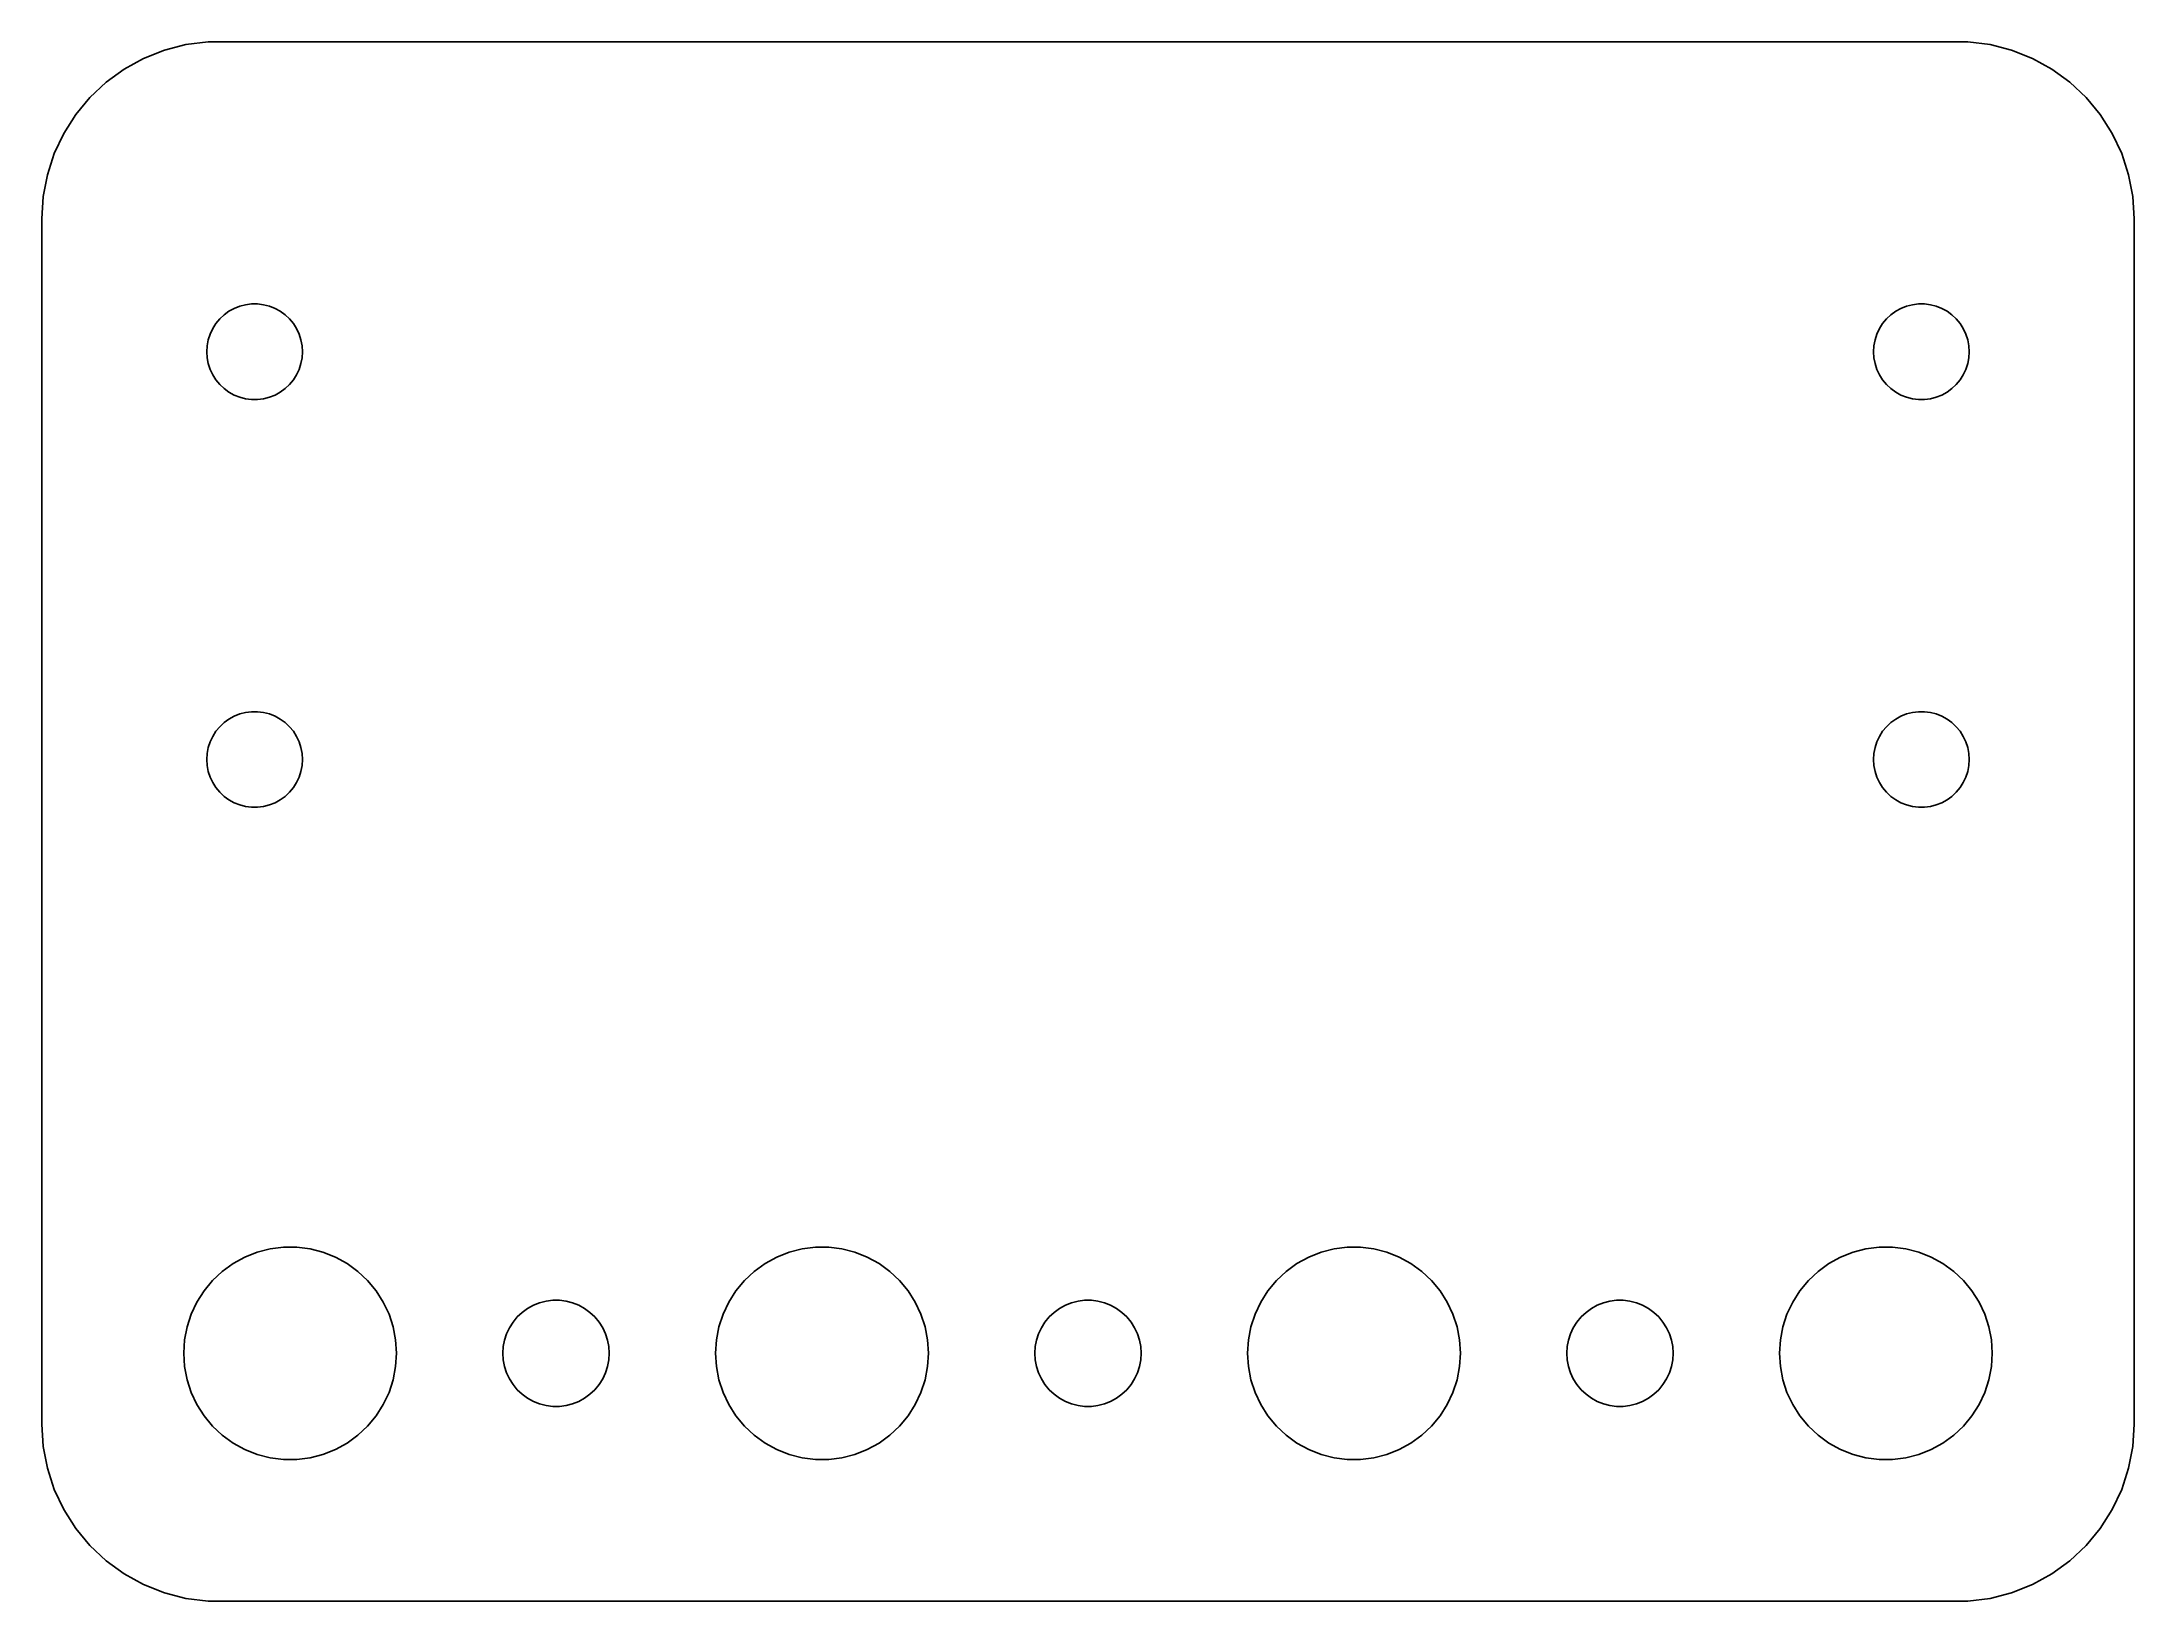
# Model space of a CAD drawing. Header units: metres. Extents: x -29.5 to 29.5, y -22 to 22.
import ezdxf

# ---------------------------------------------------------------- set-up
doc = ezdxf.new("R2010")
doc.units = ezdxf.units.M

msp = doc.modelspace()

# ---------------------------------------------------------------- linework, layer by layer
for p, q in [((-25.4369, 21.9114), (-26.0451, 21.7553)), ((-24.8139, 21.9901), (-25.4369, 21.9114)), ((24.8139, 21.9901), (-24.8139, 21.9901)), ((25.4369, 21.9114), (24.8139, 21.9901)), ((26.0451, 21.7553), (25.4369, 21.9114)), ((-26.6289, 21.5241), (-27.1791, 21.2216)), ((-26.0451, 21.7553), (-26.6289, 21.5241)), ((26.6289, 21.5241), (26.0451, 21.7553)), ((27.1791, 21.2216), (26.6289, 21.5241)), ((-27.6871, 20.8526), (-28.1448, 20.4227)), ((-27.1791, 21.2216), (-27.6871, 20.8526)), ((27.6871, 20.8526), (27.1791, 21.2216)), ((28.1448, 20.4227), (27.6871, 20.8526)), ((-28.1448, 20.4227), (-28.5451, 19.9389)), ((28.5451, 19.9389), (28.1448, 20.4227)), ((-28.5451, 19.9389), (-28.8815, 19.4088)), ((28.8815, 19.4088), (28.5451, 19.9389)), ((-28.8815, 19.4088), (-29.1489, 18.8406)), ((29.1489, 18.8406), (28.8815, 19.4088)), ((-29.1489, 18.8406), (-29.3429, 18.2434)), ((29.3429, 18.2434), (29.1489, 18.8406)), ((-29.3429, 18.2434), (-29.4606, 17.6267)), ((29.4606, 17.6267), (29.3429, 18.2434)), ((-29.4606, 17.6267), (-29.5, 17)), ((29.5, 17), (29.4606, 17.6267)), ((-29.5, 17), (-29.5, -17)), ((29.5, -17), (29.5, 17)), ((-24.5922, 14.0435), (-24.4841, 14.1741)), ((-24.4841, 14.1741), (-24.3605, 14.2902)), ((-24.3605, 14.2902), (-24.2234, 14.3898)), ((-24.2234, 14.3898), (-24.0748, 14.4715)), ((-24.0748, 14.4715), (-23.9172, 14.5339)), ((-23.9172, 14.5339), (-23.753, 14.5761)), ((-23.753, 14.5761), (-23.5848, 14.5973)), ((-23.5848, 14.5973), (-23.4152, 14.5973)), ((-23.4152, 14.5973), (-23.247, 14.5761)), ((-23.247, 14.5761), (-23.0828, 14.5339)), ((-23.0828, 14.5339), (-22.9252, 14.4715)), ((-22.9252, 14.4715), (-22.7766, 14.3898)), ((-22.7766, 14.3898), (-22.6395, 14.2902)), ((-22.6395, 14.2902), (-22.5159, 14.1741)), ((-22.5159, 14.1741), (-22.4078, 14.0435)), ((22.4078, 14.0435), (22.5159, 14.1741)), ((22.5159, 14.1741), (22.6395, 14.2902)), ((22.6395, 14.2902), (22.7766, 14.3898)), ((22.7766, 14.3898), (22.9252, 14.4715)), ((22.9252, 14.4715), (23.0828, 14.5339)), ((23.0828, 14.5339), (23.247, 14.5761)), ((23.247, 14.5761), (23.4152, 14.5973)), ((23.4152, 14.5973), (23.5848, 14.5973)), ((23.5848, 14.5973), (23.753, 14.5761)), ((23.753, 14.5761), (23.9172, 14.5339)), ((23.9172, 14.5339), (24.0748, 14.4715)), ((24.0748, 14.4715), (24.2234, 14.3898)), ((24.2234, 14.3898), (24.3605, 14.2902)), ((24.3605, 14.2902), (24.4841, 14.1741)), ((24.4841, 14.1741), (24.5922, 14.0435)), ((-24.8394, 13.4192), (-24.8076, 13.5857)), ((-24.8076, 13.5857), (-24.7552, 13.747)), ((-24.7552, 13.747), (-24.683, 13.9004)), ((-24.683, 13.9004), (-24.5922, 14.0435)), ((-22.4078, 14.0435), (-22.317, 13.9004)), ((-22.317, 13.9004), (-22.2448, 13.747)), ((-22.2448, 13.747), (-22.1924, 13.5857)), ((-22.1924, 13.5857), (-22.1606, 13.4192)), ((22.1606, 13.4192), (22.1924, 13.5857)), ((22.1924, 13.5857), (22.2448, 13.747)), ((22.2448, 13.747), (22.317, 13.9004)), ((22.317, 13.9004), (22.4078, 14.0435)), ((24.5922, 14.0435), (24.683, 13.9004)), ((24.683, 13.9004), (24.7552, 13.747)), ((24.7552, 13.747), (24.8076, 13.5857)), ((24.8076, 13.5857), (24.8394, 13.4192)), ((-24.85, 13.25), (-24.8394, 13.4192)), ((-24.8394, 13.0808), (-24.85, 13.25)), ((-24.8076, 12.9143), (-24.8394, 13.0808)), ((-22.1606, 13.0808), (-22.1924, 12.9143)), ((-22.1606, 13.4192), (-22.15, 13.25)), ((-22.15, 13.25), (-22.1606, 13.0808)), ((22.15, 13.25), (22.1606, 13.4192)), ((22.1606, 13.0808), (22.15, 13.25)), ((22.1924, 12.9143), (22.1606, 13.0808)), ((24.8394, 13.0808), (24.8076, 12.9143)), ((24.8394, 13.4192), (24.85, 13.25)), ((24.85, 13.25), (24.8394, 13.0808)), ((-24.7552, 12.753), (-24.8076, 12.9143)), ((-24.683, 12.5996), (-24.7552, 12.753)), ((-24.5922, 12.4565), (-24.683, 12.5996)), ((-24.4841, 12.3259), (-24.5922, 12.4565)), ((-22.4078, 12.4565), (-22.5159, 12.3259)), ((-22.317, 12.5996), (-22.4078, 12.4565)), ((-22.2448, 12.753), (-22.317, 12.5996)), ((-22.1924, 12.9143), (-22.2448, 12.753)), ((22.2448, 12.753), (22.1924, 12.9143)), ((22.317, 12.5996), (22.2448, 12.753)), ((22.4078, 12.4565), (22.317, 12.5996)), ((22.5159, 12.3259), (22.4078, 12.4565)), ((24.5922, 12.4565), (24.4841, 12.3259)), ((24.683, 12.5996), (24.5922, 12.4565)), ((24.7552, 12.753), (24.683, 12.5996)), ((24.8076, 12.9143), (24.7552, 12.753)), ((-24.3605, 12.2098), (-24.4841, 12.3259)), ((-24.2234, 12.1102), (-24.3605, 12.2098)), ((-24.0748, 12.0285), (-24.2234, 12.1102)), ((-23.9172, 11.9661), (-24.0748, 12.0285)), ((-23.753, 11.9239), (-23.9172, 11.9661)), ((-23.5848, 11.9027), (-23.753, 11.9239)), ((-23.4152, 11.9027), (-23.5848, 11.9027)), ((-23.247, 11.9239), (-23.4152, 11.9027)), ((-23.0828, 11.9661), (-23.247, 11.9239)), ((-22.9252, 12.0285), (-23.0828, 11.9661)), ((-22.7766, 12.1102), (-22.9252, 12.0285)), ((-22.6395, 12.2098), (-22.7766, 12.1102)), ((-22.5159, 12.3259), (-22.6395, 12.2098)), ((22.6395, 12.2098), (22.5159, 12.3259)), ((22.7766, 12.1102), (22.6395, 12.2098)), ((22.9252, 12.0285), (22.7766, 12.1102)), ((23.0828, 11.9661), (22.9252, 12.0285)), ((23.247, 11.9239), (23.0828, 11.9661)), ((23.4152, 11.9027), (23.247, 11.9239)), ((23.5848, 11.9027), (23.4152, 11.9027)), ((23.753, 11.9239), (23.5848, 11.9027)), ((23.9172, 11.9661), (23.753, 11.9239)), ((24.0748, 12.0285), (23.9172, 11.9661)), ((24.2234, 12.1102), (24.0748, 12.0285)), ((24.3605, 12.2098), (24.2234, 12.1102)), ((24.4841, 12.3259), (24.3605, 12.2098)), ((-24.2234, 2.88983), (-24.0748, 2.97151)), ((-24.0748, 2.97151), (-23.9172, 3.03392)), ((-23.9172, 3.03392), (-23.753, 3.07608)), ((-23.753, 3.07608), (-23.5848, 3.09734)), ((-23.5848, 3.09734), (-23.4152, 3.09734)), ((-23.4152, 3.09734), (-23.247, 3.07608)), ((-23.247, 3.07608), (-23.0828, 3.03392)), ((-23.0828, 3.03392), (-22.9252, 2.97151)), ((-22.9252, 2.97151), (-22.7766, 2.88983)), ((22.7766, 2.88983), (22.9252, 2.97151)), ((22.9252, 2.97151), (23.0828, 3.03392)), ((23.0828, 3.03392), (23.247, 3.07608)), ((23.247, 3.07608), (23.4152, 3.09734)), ((23.4152, 3.09734), (23.5848, 3.09734)), ((23.5848, 3.09734), (23.753, 3.07608)), ((23.753, 3.07608), (23.9172, 3.03392)), ((23.9172, 3.03392), (24.0748, 2.97151)), ((24.0748, 2.97151), (24.2234, 2.88983)), ((-24.7552, 2.24696), (-24.683, 2.40036)), ((-24.683, 2.40036), (-24.5922, 2.5435)), ((-24.5922, 2.5435), (-24.4841, 2.67413)), ((-24.4841, 2.67413), (-24.3605, 2.79019)), ((-24.3605, 2.79019), (-24.2234, 2.88983)), ((-22.7766, 2.88983), (-22.6395, 2.79019)), ((-22.6395, 2.79019), (-22.5159, 2.67413)), ((-22.5159, 2.67413), (-22.4078, 2.5435)), ((-22.4078, 2.5435), (-22.317, 2.40036)), ((-22.317, 2.40036), (-22.2448, 2.24696)), ((22.2448, 2.24696), (22.317, 2.40036)), ((22.317, 2.40036), (22.4078, 2.5435)), ((22.4078, 2.5435), (22.5159, 2.67413)), ((22.5159, 2.67413), (22.6395, 2.79019)), ((22.6395, 2.79019), (22.7766, 2.88983)), ((24.2234, 2.88983), (24.3605, 2.79019)), ((24.3605, 2.79019), (24.4841, 2.67413)), ((24.4841, 2.67413), (24.5922, 2.5435)), ((24.5922, 2.5435), (24.683, 2.40036)), ((24.683, 2.40036), (24.7552, 2.24696)), ((-24.85, 1.75), (-24.8394, 1.91919)), ((-24.8394, 1.91919), (-24.8076, 2.08572)), ((-24.8076, 2.08572), (-24.7552, 2.24696)), ((-22.2448, 2.24696), (-22.1924, 2.08572)), ((-22.1924, 2.08572), (-22.1606, 1.91919)), ((-22.1606, 1.91919), (-22.15, 1.75)), ((22.15, 1.75), (22.1606, 1.91919)), ((22.1606, 1.91919), (22.1924, 2.08572)), ((22.1924, 2.08572), (22.2448, 2.24696)), ((24.7552, 2.24696), (24.8076, 2.08572)), ((24.8076, 2.08572), (24.8394, 1.91919)), ((24.8394, 1.91919), (24.85, 1.75)), ((-24.8394, 1.5808), (-24.85, 1.75)), ((-24.8076, 1.41426), (-24.8394, 1.5808)), ((-24.7552, 1.25302), (-24.8076, 1.41426)), ((-24.683, 1.09962), (-24.7552, 1.25302)), ((-22.2448, 1.25302), (-22.317, 1.09962)), ((-22.1924, 1.41426), (-22.2448, 1.25302)), ((-22.1606, 1.5808), (-22.1924, 1.41426)), ((-22.15, 1.75), (-22.1606, 1.5808)), ((22.1606, 1.5808), (22.15, 1.75)), ((22.1924, 1.41426), (22.1606, 1.5808)), ((22.2448, 1.25302), (22.1924, 1.41426)), ((22.317, 1.09962), (22.2448, 1.25302)), ((24.7552, 1.25302), (24.683, 1.09962)), ((24.8076, 1.41426), (24.7552, 1.25302)), ((24.8394, 1.5808), (24.8076, 1.41426)), ((24.85, 1.75), (24.8394, 1.5808)), ((-24.5922, 0.956482), (-24.683, 1.09962)), ((-24.4841, 0.825851), (-24.5922, 0.956482)), ((-24.3605, 0.709793), (-24.4841, 0.825851)), ((-24.2234, 0.610153), (-24.3605, 0.709793)), ((-24.0748, 0.528473), (-24.2234, 0.610153)), ((-22.7766, 0.610153), (-22.9252, 0.528473)), ((-22.6395, 0.709793), (-22.7766, 0.610153)), ((-22.5159, 0.825851), (-22.6395, 0.709793)), ((-22.4078, 0.956482), (-22.5159, 0.825851)), ((-22.317, 1.09962), (-22.4078, 0.956482)), ((22.4078, 0.956482), (22.317, 1.09962)), ((22.5159, 0.825851), (22.4078, 0.956482)), ((22.6395, 0.709793), (22.5159, 0.825851)), ((22.7766, 0.610153), (22.6395, 0.709793)), ((22.9252, 0.528473), (22.7766, 0.610153)), ((24.2234, 0.610153), (24.0748, 0.528473)), ((24.3605, 0.709793), (24.2234, 0.610153)), ((24.4841, 0.825851), (24.3605, 0.709793)), ((24.5922, 0.956482), (24.4841, 0.825851)), ((24.683, 1.09962), (24.5922, 0.956482)), ((-23.9172, 0.466064), (-24.0748, 0.528473)), ((-23.753, 0.423904), (-23.9172, 0.466064)), ((-23.5848, 0.402664), (-23.753, 0.423904)), ((-23.4152, 0.402664), (-23.5848, 0.402664)), ((-23.247, 0.423904), (-23.4152, 0.402664)), ((-23.0828, 0.466064), (-23.247, 0.423904)), ((-22.9252, 0.528473), (-23.0828, 0.466064)), ((23.0828, 0.466064), (22.9252, 0.528473)), ((23.247, 0.423904), (23.0828, 0.466064)), ((23.4152, 0.402664), (23.247, 0.423904)), ((23.5848, 0.402664), (23.4152, 0.402664)), ((23.753, 0.423904), (23.5848, 0.402664)), ((23.9172, 0.466064), (23.753, 0.423904)), ((24.0748, 0.528473), (23.9172, 0.466064)), ((-24.1075, -12.467), (-23.7773, -12.2855)), ((-23.7773, -12.2855), (-23.427, -12.1468)), ((-23.427, -12.1468), (-23.0621, -12.0531)), ((-23.0621, -12.0531), (-22.6884, -12.0059)), ((-22.6884, -12.0059), (-22.3116, -12.0059)), ((-22.3116, -12.0059), (-21.9379, -12.0531)), ((-21.9379, -12.0531), (-21.5729, -12.1468)), ((-21.5729, -12.1468), (-21.2227, -12.2855)), ((-21.2227, -12.2855), (-20.8925, -12.467)), ((-9.10747, -12.467), (-8.77733, -12.2855)), ((-8.77733, -12.2855), (-8.42705, -12.1468)), ((-8.42705, -12.1468), (-8.06213, -12.0531)), ((-8.06213, -12.0531), (-7.68837, -12.0059)), ((-7.68837, -12.0059), (-7.31161, -12.0059)), ((-7.31161, -12.0059), (-6.93785, -12.0531)), ((-6.93785, -12.0531), (-6.57294, -12.1468)), ((-6.57294, -12.1468), (-6.22266, -12.2855)), ((-6.22266, -12.2855), (-5.89252, -12.467)), ((5.89252, -12.467), (6.22266, -12.2855)), ((6.22266, -12.2855), (6.57294, -12.1468)), ((6.57294, -12.1468), (6.93785, -12.0531)), ((6.93785, -12.0531), (7.31161, -12.0059)), ((7.31161, -12.0059), (7.68837, -12.0059)), ((7.68837, -12.0059), (8.06213, -12.0531)), ((8.06213, -12.0531), (8.42705, -12.1468)), ((8.42705, -12.1468), (8.77733, -12.2855)), ((8.77733, -12.2855), (9.10747, -12.467)), ((20.8925, -12.467), (21.2227, -12.2855)), ((21.2227, -12.2855), (21.5729, -12.1468)), ((21.5729, -12.1468), (21.9379, -12.0531)), ((21.9379, -12.0531), (22.3116, -12.0059)), ((22.3116, -12.0059), (22.6884, -12.0059)), ((22.6884, -12.0059), (23.0621, -12.0531)), ((23.0621, -12.0531), (23.427, -12.1468)), ((23.427, -12.1468), (23.7773, -12.2855)), ((23.7773, -12.2855), (24.1075, -12.467)), ((-24.927, -13.2366), (-24.6869, -12.9464)), ((-24.6869, -12.9464), (-24.4123, -12.6884)), ((-24.4123, -12.6884), (-24.1075, -12.467)), ((-20.8925, -12.467), (-20.5877, -12.6884)), ((-20.5877, -12.6884), (-20.3131, -12.9464)), ((-20.3131, -12.9464), (-20.0729, -13.2366)), ((-9.92705, -13.2366), (-9.6869, -12.9464)), ((-9.6869, -12.9464), (-9.41226, -12.6884)), ((-9.41226, -12.6884), (-9.10747, -12.467)), ((-5.89252, -12.467), (-5.58772, -12.6884)), ((-5.58772, -12.6884), (-5.31308, -12.9464)), ((-5.31308, -12.9464), (-5.07294, -13.2366)), ((5.07294, -13.2366), (5.31308, -12.9464)), ((5.31308, -12.9464), (5.58772, -12.6884)), ((5.58772, -12.6884), (5.89252, -12.467)), ((9.10747, -12.467), (9.41226, -12.6884)), ((9.41226, -12.6884), (9.6869, -12.9464)), ((9.6869, -12.9464), (9.92705, -13.2366)), ((20.0729, -13.2366), (20.3131, -12.9464)), ((20.3131, -12.9464), (20.5877, -12.6884)), ((20.5877, -12.6884), (20.8925, -12.467)), ((24.1075, -12.467), (24.4123, -12.6884)), ((24.4123, -12.6884), (24.6869, -12.9464)), ((24.6869, -12.9464), (24.927, -13.2366)), ((-25.2893, -13.8956), (-25.1289, -13.5547)), ((-25.1289, -13.5547), (-24.927, -13.2366)), ((-20.0729, -13.2366), (-19.8711, -13.5547)), ((-19.8711, -13.5547), (-19.7107, -13.8956)), ((-15.4635, -13.5734), (-15.2811, -13.5266)), ((-15.2811, -13.5266), (-15.0942, -13.5029)), ((-15.0942, -13.5029), (-14.9058, -13.5029)), ((-14.9058, -13.5029), (-14.7189, -13.5266)), ((-14.7189, -13.5266), (-14.5365, -13.5734)), ((-10.2893, -13.8956), (-10.1289, -13.5547)), ((-10.1289, -13.5547), (-9.92705, -13.2366)), ((-5.07294, -13.2366), (-4.87108, -13.5547)), ((-4.87108, -13.5547), (-4.71066, -13.8956)), ((-0.463516, -13.5734), (-0.281067, -13.5266)), ((-0.281067, -13.5266), (-0.094177, -13.5029)), ((-0.094177, -13.5029), (0.094177, -13.5029)), ((0.094177, -13.5029), (0.281067, -13.5266)), ((0.281067, -13.5266), (0.463516, -13.5734)), ((4.71066, -13.8956), (4.87108, -13.5547)), ((4.87108, -13.5547), (5.07294, -13.2366)), ((9.92705, -13.2366), (10.1289, -13.5547)), ((10.1289, -13.5547), (10.2893, -13.8956)), ((14.5365, -13.5734), (14.7189, -13.5266)), ((14.7189, -13.5266), (14.9058, -13.5029)), ((14.9058, -13.5029), (15.0942, -13.5029)), ((15.0942, -13.5029), (15.2811, -13.5266)), ((15.2811, -13.5266), (15.4635, -13.5734)), ((19.7107, -13.8956), (19.8711, -13.5547)), ((19.8711, -13.5547), (20.0729, -13.2366)), ((24.927, -13.2366), (25.1289, -13.5547)), ((25.1289, -13.5547), (25.2893, -13.8956)), ((-25.4057, -14.2539), (-25.2893, -13.8956)), ((-19.7107, -13.8956), (-19.5942, -14.2539)), ((-16.3145, -14.2774), (-16.2135, -14.1183)), ((-16.2135, -14.1183), (-16.0934, -13.9732)), ((-16.0934, -13.9732), (-15.9561, -13.8442)), ((-15.9561, -13.8442), (-15.8037, -13.7335)), ((-15.8037, -13.7335), (-15.6387, -13.6427)), ((-15.6387, -13.6427), (-15.4635, -13.5734)), ((-14.5365, -13.5734), (-14.3613, -13.6427)), ((-14.3613, -13.6427), (-14.1963, -13.7335)), ((-14.1963, -13.7335), (-14.0439, -13.8442)), ((-14.0439, -13.8442), (-13.9065, -13.9732)), ((-13.9065, -13.9732), (-13.7865, -14.1183)), ((-13.7865, -14.1183), (-13.6855, -14.2774)), ((-10.4057, -14.2539), (-10.2893, -13.8956)), ((-4.71066, -13.8956), (-4.59424, -14.2539)), ((-1.31445, -14.2774), (-1.21352, -14.1183)), ((-1.21352, -14.1183), (-1.09344, -13.9732)), ((-1.09344, -13.9732), (-0.956131, -13.8442)), ((-0.956131, -13.8442), (-0.803726, -13.7335)), ((-0.803726, -13.7335), (-0.638657, -13.6427)), ((-0.638657, -13.6427), (-0.463516, -13.5734)), ((0.463516, -13.5734), (0.638657, -13.6427)), ((0.638657, -13.6427), (0.803726, -13.7335)), ((0.803726, -13.7335), (0.956131, -13.8442)), ((0.956131, -13.8442), (1.09344, -13.9732)), ((1.09344, -13.9732), (1.21352, -14.1183)), ((1.21352, -14.1183), (1.31445, -14.2774)), ((4.59424, -14.2539), (4.71066, -13.8956)), ((10.2893, -13.8956), (10.4057, -14.2539)), ((13.6855, -14.2774), (13.7865, -14.1183)), ((13.7865, -14.1183), (13.9065, -13.9732)), ((13.9065, -13.9732), (14.0439, -13.8442)), ((14.0439, -13.8442), (14.1963, -13.7335)), ((14.1963, -13.7335), (14.3613, -13.6427)), ((14.3613, -13.6427), (14.5365, -13.5734)), ((15.4635, -13.5734), (15.6387, -13.6427)), ((15.6387, -13.6427), (15.8037, -13.7335)), ((15.8037, -13.7335), (15.9561, -13.8442)), ((15.9561, -13.8442), (16.0934, -13.9732)), ((16.0934, -13.9732), (16.2135, -14.1183)), ((16.2135, -14.1183), (16.3145, -14.2774)), ((19.5942, -14.2539), (19.7107, -13.8956)), ((25.2893, -13.8956), (25.4057, -14.2539)), ((-25.5, -15), (-25.4763, -14.624)), ((-25.4763, -14.624), (-25.4057, -14.2539)), ((-19.5942, -14.2539), (-19.5237, -14.624)), ((-19.5237, -14.624), (-19.5, -15)), ((-16.4882, -14.812), (-16.4529, -14.627)), ((-16.4529, -14.627), (-16.3947, -14.4478)), ((-16.3947, -14.4478), (-16.3145, -14.2774)), ((-13.6855, -14.2774), (-13.6053, -14.4478)), ((-13.6053, -14.4478), (-13.5471, -14.627)), ((-13.5471, -14.627), (-13.5118, -14.812)), ((-10.5, -15), (-10.4763, -14.624)), ((-10.4763, -14.624), (-10.4057, -14.2539)), ((-4.59424, -14.2539), (-4.52365, -14.624)), ((-4.52365, -14.624), (-4.5, -15)), ((-1.48816, -14.812), (-1.45287, -14.627)), ((-1.45287, -14.627), (-1.39465, -14.4478)), ((-1.39465, -14.4478), (-1.31445, -14.2774)), ((1.31445, -14.2774), (1.39465, -14.4478)), ((1.39465, -14.4478), (1.45287, -14.627)), ((1.45287, -14.627), (1.48816, -14.812)), ((4.5, -15), (4.52365, -14.624)), ((4.52365, -14.624), (4.59424, -14.2539)), ((10.4057, -14.2539), (10.4763, -14.624)), ((10.4763, -14.624), (10.5, -15)), ((13.5118, -14.812), (13.5471, -14.627)), ((13.5471, -14.627), (13.6053, -14.4478)), ((13.6053, -14.4478), (13.6855, -14.2774)), ((16.3145, -14.2774), (16.3947, -14.4478)), ((16.3947, -14.4478), (16.4529, -14.627)), ((16.4529, -14.627), (16.4882, -14.812)), ((19.5, -15), (19.5237, -14.624)), ((19.5237, -14.624), (19.5942, -14.2539)), ((25.4057, -14.2539), (25.4763, -14.624)), ((25.4763, -14.624), (25.5, -15)), ((-25.4763, -15.376), (-25.5, -15)), ((-19.5, -15), (-19.5237, -15.376)), ((-16.5, -15), (-16.4882, -14.812)), ((-16.4882, -15.188), (-16.5, -15)), ((-16.4529, -15.373), (-16.4882, -15.188)), ((-13.5118, -15.188), (-13.5471, -15.373)), ((-13.5118, -14.812), (-13.5, -15)), ((-13.5, -15), (-13.5118, -15.188)), ((-10.4763, -15.376), (-10.5, -15)), ((-4.5, -15), (-4.52365, -15.376)), ((-1.5, -15), (-1.48816, -14.812)), ((-1.48816, -15.188), (-1.5, -15)), ((-1.45287, -15.373), (-1.48816, -15.188)), ((1.48816, -15.188), (1.45287, -15.373)), ((1.48816, -14.812), (1.5, -15)), ((1.5, -15), (1.48816, -15.188)), ((4.52365, -15.376), (4.5, -15)), ((10.5, -15), (10.4763, -15.376)), ((13.5, -15), (13.5118, -14.812)), ((13.5118, -15.188), (13.5, -15)), ((13.5471, -15.373), (13.5118, -15.188)), ((16.4882, -15.188), (16.4529, -15.373)), ((16.4882, -14.812), (16.5, -15)), ((16.5, -15), (16.4882, -15.188)), ((19.5237, -15.376), (19.5, -15)), ((25.5, -15), (25.4763, -15.376)), ((-25.4057, -15.7461), (-25.4763, -15.376)), ((-25.2893, -16.1044), (-25.4057, -15.7461)), ((-19.5942, -15.7461), (-19.7107, -16.1044)), ((-19.5237, -15.376), (-19.5942, -15.7461)), ((-16.3947, -15.5522), (-16.4529, -15.373)), ((-16.3145, -15.7226), (-16.3947, -15.5522)), ((-16.2135, -15.8817), (-16.3145, -15.7226)), ((-16.0934, -16.0268), (-16.2135, -15.8817)), ((-13.7865, -15.8817), (-13.9065, -16.0268)), ((-13.6855, -15.7226), (-13.7865, -15.8817)), ((-13.6053, -15.5522), (-13.6855, -15.7226)), ((-13.5471, -15.373), (-13.6053, -15.5522)), ((-10.4057, -15.7461), (-10.4763, -15.376)), ((-10.2893, -16.1044), (-10.4057, -15.7461)), ((-4.59424, -15.7461), (-4.71066, -16.1044)), ((-4.52365, -15.376), (-4.59424, -15.7461)), ((-1.39465, -15.5522), (-1.45287, -15.373)), ((-1.31445, -15.7226), (-1.39465, -15.5522)), ((-1.21352, -15.8817), (-1.31445, -15.7226)), ((-1.09344, -16.0268), (-1.21352, -15.8817)), ((1.21352, -15.8817), (1.09344, -16.0268)), ((1.31445, -15.7226), (1.21352, -15.8817)), ((1.39465, -15.5522), (1.31445, -15.7226)), ((1.45287, -15.373), (1.39465, -15.5522)), ((4.59424, -15.7461), (4.52365, -15.376)), ((4.71066, -16.1044), (4.59424, -15.7461)), ((10.4057, -15.7461), (10.2893, -16.1044)), ((10.4763, -15.376), (10.4057, -15.7461)), ((13.6053, -15.5522), (13.5471, -15.373)), ((13.6855, -15.7226), (13.6053, -15.5522)), ((13.7865, -15.8817), (13.6855, -15.7226)), ((13.9065, -16.0268), (13.7865, -15.8817)), ((16.2135, -15.8817), (16.0934, -16.0268)), ((16.3145, -15.7226), (16.2135, -15.8817)), ((16.3947, -15.5522), (16.3145, -15.7226)), ((16.4529, -15.373), (16.3947, -15.5522)), ((19.5942, -15.7461), (19.5237, -15.376)), ((19.7107, -16.1044), (19.5942, -15.7461)), ((25.4057, -15.7461), (25.2893, -16.1044)), ((25.4763, -15.376), (25.4057, -15.7461)), ((-25.1289, -16.4453), (-25.2893, -16.1044)), ((-24.927, -16.7634), (-25.1289, -16.4453)), ((-19.8711, -16.4453), (-20.0729, -16.7634)), ((-19.7107, -16.1044), (-19.8711, -16.4453)), ((-15.9561, -16.1558), (-16.0934, -16.0268)), ((-15.8037, -16.2665), (-15.9561, -16.1558)), ((-15.6387, -16.3572), (-15.8037, -16.2665)), ((-15.4635, -16.4266), (-15.6387, -16.3572)), ((-15.2811, -16.4734), (-15.4635, -16.4266)), ((-15.0942, -16.497), (-15.2811, -16.4734)), ((-14.9058, -16.497), (-15.0942, -16.497)), ((-14.7189, -16.4734), (-14.9058, -16.497)), ((-14.5365, -16.4266), (-14.7189, -16.4734)), ((-14.3613, -16.3572), (-14.5365, -16.4266)), ((-14.1963, -16.2665), (-14.3613, -16.3572)), ((-14.0439, -16.1558), (-14.1963, -16.2665)), ((-13.9065, -16.0268), (-14.0439, -16.1558)), ((-10.1289, -16.4453), (-10.2893, -16.1044)), ((-9.92705, -16.7634), (-10.1289, -16.4453)), ((-4.87108, -16.4453), (-5.07294, -16.7634)), ((-4.71066, -16.1044), (-4.87108, -16.4453)), ((-0.956131, -16.1558), (-1.09344, -16.0268)), ((-0.803726, -16.2665), (-0.956131, -16.1558)), ((-0.638657, -16.3572), (-0.803726, -16.2665)), ((-0.463516, -16.4266), (-0.638657, -16.3572)), ((-0.281067, -16.4734), (-0.463516, -16.4266)), ((-0.094177, -16.497), (-0.281067, -16.4734)), ((0.094177, -16.497), (-0.094177, -16.497)), ((0.281067, -16.4734), (0.094177, -16.497)), ((0.463516, -16.4266), (0.281067, -16.4734)), ((0.638657, -16.3572), (0.463516, -16.4266)), ((0.803726, -16.2665), (0.638657, -16.3572)), ((0.956131, -16.1558), (0.803726, -16.2665)), ((1.09344, -16.0268), (0.956131, -16.1558)), ((4.87108, -16.4453), (4.71066, -16.1044)), ((5.07294, -16.7634), (4.87108, -16.4453)), ((10.1289, -16.4453), (9.92705, -16.7634)), ((10.2893, -16.1044), (10.1289, -16.4453)), ((14.0439, -16.1558), (13.9065, -16.0268)), ((14.1963, -16.2665), (14.0439, -16.1558)), ((14.3613, -16.3572), (14.1963, -16.2665)), ((14.5365, -16.4266), (14.3613, -16.3572)), ((14.7189, -16.4734), (14.5365, -16.4266)), ((14.9058, -16.497), (14.7189, -16.4734)), ((15.0942, -16.497), (14.9058, -16.497)), ((15.2811, -16.4734), (15.0942, -16.497)), ((15.4635, -16.4266), (15.2811, -16.4734)), ((15.6387, -16.3572), (15.4635, -16.4266)), ((15.8037, -16.2665), (15.6387, -16.3572)), ((15.9561, -16.1558), (15.8037, -16.2665)), ((16.0934, -16.0268), (15.9561, -16.1558)), ((19.8711, -16.4453), (19.7107, -16.1044)), ((20.0729, -16.7634), (19.8711, -16.4453)), ((25.1289, -16.4453), (24.927, -16.7634)), ((25.2893, -16.1044), (25.1289, -16.4453)), ((-29.5, -17), (-29.4606, -17.6267)), ((-24.6869, -17.0536), (-24.927, -16.7634)), ((-24.4123, -17.3115), (-24.6869, -17.0536)), ((-20.3131, -17.0536), (-20.5877, -17.3115)), ((-20.0729, -16.7634), (-20.3131, -17.0536)), ((-9.6869, -17.0536), (-9.92705, -16.7634)), ((-9.41226, -17.3115), (-9.6869, -17.0536)), ((-5.31308, -17.0536), (-5.58772, -17.3115)), ((-5.07294, -16.7634), (-5.31308, -17.0536)), ((5.31308, -17.0536), (5.07294, -16.7634)), ((5.58772, -17.3115), (5.31308, -17.0536)), ((9.6869, -17.0536), (9.41226, -17.3115)), ((9.92705, -16.7634), (9.6869, -17.0536)), ((20.3131, -17.0536), (20.0729, -16.7634)), ((20.5877, -17.3115), (20.3131, -17.0536)), ((24.6869, -17.0536), (24.4123, -17.3115)), ((24.927, -16.7634), (24.6869, -17.0536)), ((29.4606, -17.6267), (29.5, -17)), ((-29.4606, -17.6267), (-29.3429, -18.2434)), ((-24.1075, -17.533), (-24.4123, -17.3115)), ((-23.7773, -17.7145), (-24.1075, -17.533)), ((-20.8925, -17.533), (-21.2227, -17.7145)), ((-20.5877, -17.3115), (-20.8925, -17.533)), ((-9.10747, -17.533), (-9.41226, -17.3115)), ((-8.77733, -17.7145), (-9.10747, -17.533)), ((-5.89252, -17.533), (-6.22266, -17.7145)), ((-5.58772, -17.3115), (-5.89252, -17.533)), ((5.89252, -17.533), (5.58772, -17.3115)), ((6.22266, -17.7145), (5.89252, -17.533)), ((9.10747, -17.533), (8.77733, -17.7145)), ((9.41226, -17.3115), (9.10747, -17.533)), ((20.8925, -17.533), (20.5877, -17.3115)), ((21.2227, -17.7145), (20.8925, -17.533)), ((24.1075, -17.533), (23.7773, -17.7145)), ((24.4123, -17.3115), (24.1075, -17.533)), ((29.3429, -18.2434), (29.4606, -17.6267)), ((-29.3429, -18.2434), (-29.1489, -18.8406)), ((-23.427, -17.8532), (-23.7773, -17.7145)), ((-23.0621, -17.9469), (-23.427, -17.8532)), ((-22.6884, -17.9941), (-23.0621, -17.9469)), ((-22.3116, -17.9941), (-22.6884, -17.9941)), ((-21.9379, -17.9469), (-22.3116, -17.9941)), ((-21.5729, -17.8532), (-21.9379, -17.9469)), ((-21.2227, -17.7145), (-21.5729, -17.8532)), ((-8.42705, -17.8532), (-8.77733, -17.7145)), ((-8.06213, -17.9469), (-8.42705, -17.8532)), ((-7.68837, -17.9941), (-8.06213, -17.9469)), ((-7.31161, -17.9941), (-7.68837, -17.9941)), ((-6.93785, -17.9469), (-7.31161, -17.9941)), ((-6.57294, -17.8532), (-6.93785, -17.9469)), ((-6.22266, -17.7145), (-6.57294, -17.8532)), ((6.57294, -17.8532), (6.22266, -17.7145)), ((6.93785, -17.9469), (6.57294, -17.8532)), ((7.31161, -17.9941), (6.93785, -17.9469)), ((7.68837, -17.9941), (7.31161, -17.9941)), ((8.06213, -17.9469), (7.68837, -17.9941)), ((8.42705, -17.8532), (8.06213, -17.9469)), ((8.77733, -17.7145), (8.42705, -17.8532)), ((21.5729, -17.8532), (21.2227, -17.7145)), ((21.9379, -17.9469), (21.5729, -17.8532)), ((22.3116, -17.9941), (21.9379, -17.9469)), ((22.6884, -17.9941), (22.3116, -17.9941)), ((23.0621, -17.9469), (22.6884, -17.9941)), ((23.427, -17.8532), (23.0621, -17.9469)), ((23.7773, -17.7145), (23.427, -17.8532)), ((29.1489, -18.8406), (29.3429, -18.2434)), ((-29.1489, -18.8406), (-28.8815, -19.4088)), ((28.8815, -19.4088), (29.1489, -18.8406)), ((-28.8815, -19.4088), (-28.5451, -19.9389)), ((28.5451, -19.9389), (28.8815, -19.4088)), ((-28.5451, -19.9389), (-28.1448, -20.4227)), ((28.1448, -20.4227), (28.5451, -19.9389)), ((-28.1448, -20.4227), (-27.6871, -20.8526)), ((27.6871, -20.8526), (28.1448, -20.4227)), ((-27.6871, -20.8526), (-27.1791, -21.2216)), ((-27.1791, -21.2216), (-26.6289, -21.5241)), ((26.6289, -21.5241), (27.1791, -21.2216)), ((27.1791, -21.2216), (27.6871, -20.8526)), ((-26.6289, -21.5241), (-26.0451, -21.7553)), ((-26.0451, -21.7553), (-25.4369, -21.9114)), ((25.4369, -21.9114), (26.0451, -21.7553)), ((26.0451, -21.7553), (26.6289, -21.5241)), ((-25.4369, -21.9114), (-24.8139, -21.9901)), ((-24.8139, -21.9901), (24.8139, -21.9901)), ((24.8139, -21.9901), (25.4369, -21.9114))]:
    msp.add_line(p, q)

doc.saveas('drawing.dxf')
